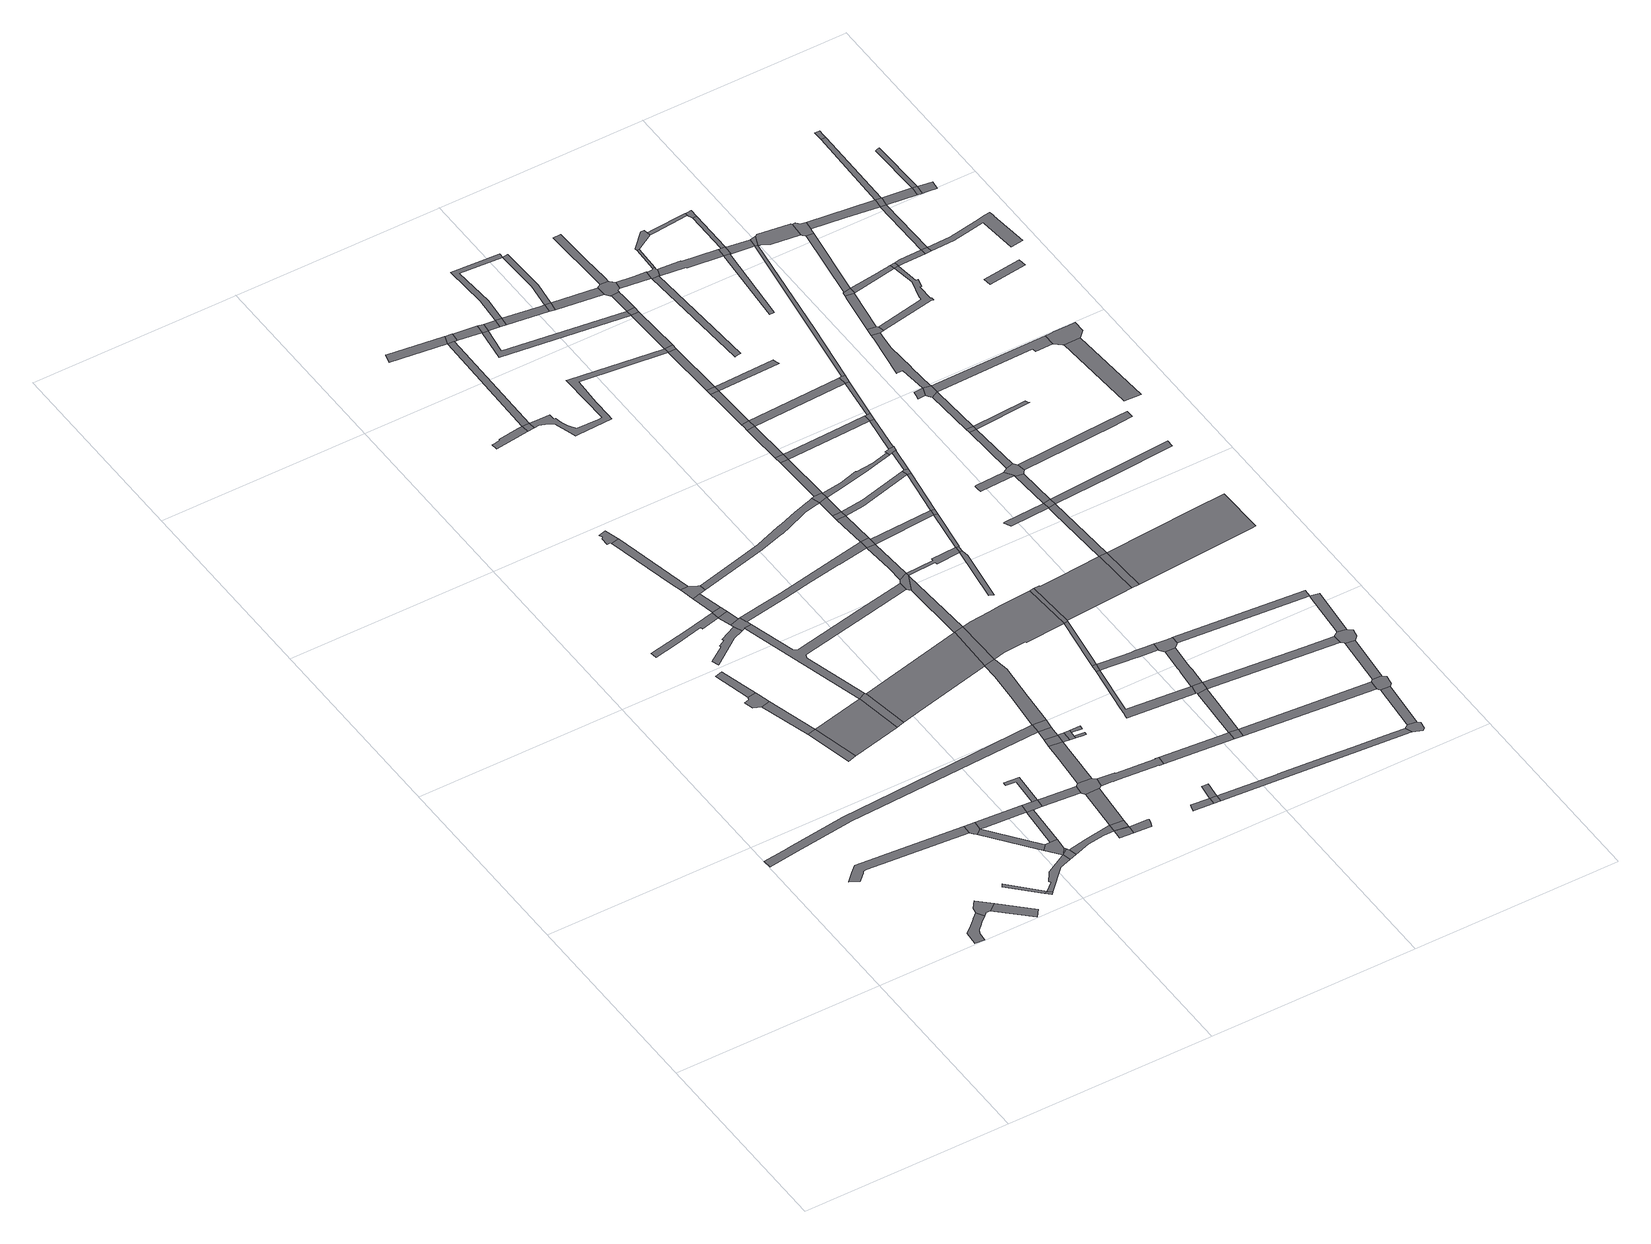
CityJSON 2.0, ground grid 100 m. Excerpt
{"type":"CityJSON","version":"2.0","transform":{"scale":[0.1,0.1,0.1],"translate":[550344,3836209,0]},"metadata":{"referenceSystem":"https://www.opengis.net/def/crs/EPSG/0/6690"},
"CityObjects":{
"road1":{"type":"Road","attributes":{"RoadStructureAttribute.sectionType":"1"},"geometry":[{"type":"MultiSurface","lod":"1","boundaries":[[[0,1,2,3,4,5,6,7,8,9,10,11,12]]]}]},
"road2":{"type":"Road","geometry":[{"type":"MultiSurface","lod":"1","boundaries":[[[13,14,15,0,12,16,17,18,19,20]]]}]},
"road3":{"type":"Road","attributes":{"RoadStructureAttribute.sectionType":"1"},"geometry":[{"type":"MultiSurface","lod":"1","boundaries":[[[21,22,23,24,25,26,27,28,29]]]}]},
"road4":{"type":"Road","attributes":{"RoadStructureAttribute.sectionType":"1"},"geometry":[{"type":"MultiSurface","lod":"1","boundaries":[[[20,19,30,31]]]}]},
"road5":{"type":"Road","geometry":[{"type":"MultiSurface","lod":"1","boundaries":[[[32,33,34,35]]]}]},
"road6":{"type":"Road","geometry":[{"type":"MultiSurface","lod":"1","boundaries":[[[35,34,36,37]]]}]},
"road7":{"type":"Road","attributes":{"RoadStructureAttribute.sectionType":"1"},"geometry":[{"type":"MultiSurface","lod":"1","boundaries":[[[38,39,40,41,42,43,44,45,46,47,48]]]}]},
"road8":{"type":"Road","geometry":[{"type":"MultiSurface","lod":"1","boundaries":[[[29,28,49,50,51,52]]]}]},
"road9":{"type":"Road","geometry":[{"type":"MultiSurface","lod":"1","boundaries":[[[53,54,55,56,57,58,59,60,61]]]}]},
"road10":{"type":"Road","geometry":[{"type":"MultiSurface","lod":"1","boundaries":[[[62,63,64,65]]]}]},
"road11":{"type":"Road","attributes":{"RoadStructureAttribute.sectionType":"1"},"geometry":[{"type":"MultiSurface","lod":"1","boundaries":[[[61,60,63,62]]]}]},
"road12":{"type":"Road","attributes":{"RoadStructureAttribute.sectionType":"1"},"geometry":[{"type":"MultiSurface","lod":"1","boundaries":[[[66,67,55,54]]]}]},
"road13":{"type":"Road","attributes":{"RoadStructureAttribute.sectionType":"1"},"geometry":[{"type":"MultiSurface","lod":"1","boundaries":[[[68,69,70,71,72,73,74,35,37,75,76]]]}]},
"road14":{"type":"Road","attributes":{"RoadStructureAttribute.sectionType":"1"},"geometry":[{"type":"MultiSurface","lod":"1","boundaries":[[[77,51,50,78,79,80]]]}]},
"road15":{"type":"Road","attributes":{"RoadStructureAttribute.sectionType":"1"},"geometry":[{"type":"MultiSurface","lod":"1","boundaries":[[[81,82,83,84,85,86,87,88]]]}]},
"road16":{"type":"Road","attributes":{"RoadStructureAttribute.sectionType":"1"},"geometry":[{"type":"MultiSurface","lod":"1","boundaries":[[[89,80,79,68,90,91]]]}]},
"road17":{"type":"Road","attributes":{"RoadStructureAttribute.sectionType":"1"},"geometry":[{"type":"MultiSurface","lod":"1","boundaries":[[[52,51,92,93,94,95,96]]]}]},
"road18":{"type":"Road","geometry":[{"type":"MultiSurface","lod":"1","boundaries":[[[97,68,76,98,99]]]}]},
"road19":{"type":"Road","geometry":[{"type":"MultiSurface","lod":"1","boundaries":[[[90,68,97]]]}]},
"road20":{"type":"Road","attributes":{"function":"2","RoadStructureAttribute.sectionType":"1"},"geometry":[{"type":"MultiSurface","lod":"1","boundaries":[[[100,101,62,65,102]]]}]},
"road21":{"type":"Road","attributes":{"RoadStructureAttribute.sectionType":"1"},"geometry":[{"type":"MultiSurface","lod":"1","boundaries":[[[103,104,105,106,107,108,109,110,111,112]]]}]},
"road22":{"type":"Road","attributes":{"RoadStructureAttribute.sectionType":"1"},"geometry":[{"type":"MultiSurface","lod":"1","boundaries":[[[95,113,89,91,114]]]}]},
"road23":{"type":"Road","geometry":[{"type":"MultiSurface","lod":"1","boundaries":[[[115,96,95,114,116,117,118]]]}]},
"road24":{"type":"Road","attributes":{"RoadStructureAttribute.sectionType":"1"},"geometry":[{"type":"MultiSurface","lod":"1","boundaries":[[[119,120,99,98,121,122,123]]]}]},
"road25":{"type":"Road","geometry":[{"type":"MultiSurface","lod":"1","boundaries":[[[124,100,102,125,126]]]}]},
"road26":{"type":"Road","attributes":{"RoadStructureAttribute.sectionType":"1"},"geometry":[{"type":"MultiSurface","lod":"1","boundaries":[[[127,88,128,129]]]}]},
"road27":{"type":"Road","geometry":[{"type":"MultiSurface","lod":"1","boundaries":[[[130,131,132,133,134,118,117]]]}]},
"road28":{"type":"Road","geometry":[{"type":"MultiSurface","lod":"1","boundaries":[[[135,136,81,88,127]]]}]},
"road29":{"type":"Road","geometry":[{"type":"MultiSurface","lod":"1","boundaries":[[[137,129,128,103,112,138,139,140,141,142,143,144]]]}]},
"road30":{"type":"Road","attributes":{"RoadStructureAttribute.sectionType":"1"},"geometry":[{"type":"MultiSurface","lod":"1","boundaries":[[[145,146,136,135]]]}]},
"road31":{"type":"Road","geometry":[{"type":"MultiSurface","lod":"1","boundaries":[[[147,148,149,146,145,150,151,152]]]}]},
"road32":{"type":"Road","attributes":{"RoadStructureAttribute.sectionType":"1"},"geometry":[{"type":"MultiSurface","lod":"1","boundaries":[[[153,154,155,156,157,149,148]]]}]},
"road33":{"type":"Road","geometry":[{"type":"MultiSurface","lod":"1","boundaries":[[[158,159,160,161,162,163,164,165,156,155]]]}]},
"road34":{"type":"Road","attributes":{"RoadStructureAttribute.sectionType":"1"},"geometry":[{"type":"MultiSurface","lod":"1","boundaries":[[[166,117,116,167,168]]]}]},
"road35":{"type":"Road","geometry":[{"type":"MultiSurface","lod":"1","boundaries":[[[123,169,170,171]]]}]},
"road36":{"type":"Road","attributes":{"RoadStructureAttribute.sectionType":"1"},"geometry":[{"type":"MultiSurface","lod":"1","boundaries":[[[123,171,172]]]}]},
"road37":{"type":"Road","geometry":[{"type":"MultiSurface","lod":"1","boundaries":[[[173,119,123,172,174]]]}]},
"road38":{"type":"Road","attributes":{"RoadStructureAttribute.sectionType":"1"},"geometry":[{"type":"MultiSurface","lod":"1","boundaries":[[[175,176,173,174,177]]]}]},
"road39":{"type":"Road","attributes":{"RoadStructureAttribute.sectionType":"1"},"geometry":[{"type":"MultiSurface","lod":"1","boundaries":[[[178,179,180,181,182,171,170]]]}]},
"road40":{"type":"Road","geometry":[{"type":"MultiSurface","lod":"1","boundaries":[[[183,168,167,175,177,184,185,186]]]}]},
"road41":{"type":"Road","attributes":{"RoadStructureAttribute.sectionType":"1"},"geometry":[{"type":"MultiSurface","lod":"1","boundaries":[[[187,188,189,190,191,192,193,194,195,196]]]}]},
"road42":{"type":"Road","attributes":{"RoadStructureAttribute.sectionType":"1"},"geometry":[{"type":"MultiSurface","lod":"1","boundaries":[[[197,198,199,200,142,141,201,100,124,202,203,204,205,206]]]}]},
"road43":{"type":"Road","attributes":{"function":"2","RoadStructureAttribute.sectionType":"1"},"geometry":[{"type":"MultiSurface","lod":"1","boundaries":[[[207,126,125,208,209,210,211]]]}]},
"road44":{"type":"Road","attributes":{"RoadStructureAttribute.sectionType":"1"},"geometry":[{"type":"MultiSurface","lod":"1","boundaries":[[[212,213,183,186,214,215]]]}]},
"road45":{"type":"Road","geometry":[{"type":"MultiSurface","lod":"1","boundaries":[[[216,212,215,217]]]}]},
"road46":{"type":"Road","geometry":[{"type":"MultiSurface","lod":"1","boundaries":[[[218,187,196,219]]]}]},
"road47":{"type":"Road","attributes":{"RoadStructureAttribute.sectionType":"1"},"geometry":[{"type":"MultiSurface","lod":"1","boundaries":[[[48,216,217,220]]]}]},
"road48":{"type":"Road","geometry":[{"type":"MultiSurface","lod":"1","boundaries":[[[38,48,220,221]]]}]},
"road49":{"type":"Road","attributes":{"RoadStructureAttribute.sectionType":"1"},"geometry":[{"type":"MultiSurface","lod":"1","boundaries":[[[222,217,215,223,224,225]]]}]},
"road50":{"type":"Road","attributes":{"RoadStructureAttribute.sectionType":"1"},"geometry":[{"type":"MultiSurface","lod":"1","boundaries":[[[226,227,228,229,137,144,230,231,232,233,234,235]]]}]},
"road51":{"type":"Road","geometry":[{"type":"MultiSurface","lod":"1","boundaries":[[[236,237,238,239,185,184,240,241,242,243,244,245,246]]]}]},
"road52":{"type":"Road","attributes":{"RoadStructureAttribute.sectionType":"1"},"geometry":[{"type":"MultiSurface","lod":"1","boundaries":[[[225,224,247,248,249,250,251]]]}]},
"road53":{"type":"Road","attributes":{"RoadStructureAttribute.sectionType":"1"},"geometry":[{"type":"MultiSurface","lod":"1","boundaries":[[[252,253,254,255,256]]]}]},
"road54":{"type":"Road","geometry":[{"type":"MultiSurface","lod":"1","boundaries":[[[257,258,259,260,261,248,247]]]}]},
"road55":{"type":"Road","attributes":{"RoadStructureAttribute.sectionType":"1"},"geometry":[{"type":"MultiSurface","lod":"1","boundaries":[[[262,187,218,263]]]}]},
"road56":{"type":"Road","attributes":{"RoadStructureAttribute.sectionType":"1"},"geometry":[{"type":"MultiSurface","lod":"1","boundaries":[[[264,265,266,267,268,269,270]]]}]},
"road57":{"type":"Road","attributes":{"RoadStructureAttribute.sectionType":"1"},"geometry":[{"type":"MultiSurface","lod":"1","boundaries":[[[271,272,273,274,275,276,277,278,152,151,279,280,281,282,283,284,285,286,287]]]}]},
"road58":{"type":"Road","geometry":[{"type":"MultiSurface","lod":"1","boundaries":[[[288,289,290,251,250]]]}]},
"road59":{"type":"Road","attributes":{"RoadStructureAttribute.sectionType":"1"},"geometry":[{"type":"MultiSurface","lod":"1","boundaries":[[[291,292,293,294,211,295,296,38,221]]]}]},
"road60":{"type":"Road","geometry":[{"type":"MultiSurface","lod":"1","boundaries":[[[270,269,297,298]]]}]},
"road61":{"type":"Road","geometry":[{"type":"MultiSurface","lod":"1","boundaries":[[[299,300,301,302,270,298]]]}]},
"road62":{"type":"Road","geometry":[{"type":"MultiSurface","lod":"1","boundaries":[[[256,255,262,263,303,304,305,306]]]}]},
"road63":{"type":"Road","geometry":[{"type":"MultiSurface","lod":"1","boundaries":[[[307,207,211,294]]]}]},
"road64":{"type":"Road","attributes":{"RoadStructureAttribute.sectionType":"1"},"geometry":[{"type":"MultiSurface","lod":"1","boundaries":[[[308,305,304,309,310,311,312]]]}]},
"road65":{"type":"Road","attributes":{"RoadStructureAttribute.sectionType":"1"},"geometry":[{"type":"MultiSurface","lod":"1","boundaries":[[[313,314,315,316,207,307]]]}]},
"road66":{"type":"Road","geometry":[{"type":"MultiSurface","lod":"1","boundaries":[[[317,318,206,205,315,314]]]}]},
"road67":{"type":"Road","geometry":[{"type":"MultiSurface","lod":"1","boundaries":[[[312,311,319,320]]]}]},
"road68":{"type":"Road","attributes":{"RoadStructureAttribute.sectionType":"1"},"geometry":[{"type":"MultiSurface","lod":"1","boundaries":[[[321,246,245,322,323]]]}]},
"road69":{"type":"Road","attributes":{"RoadStructureAttribute.sectionType":"1"},"geometry":[{"type":"MultiSurface","lod":"1","boundaries":[[[235,324,325,318,317,326,327,328]]]}]},
"road70":{"type":"Road","attributes":{"RoadStructureAttribute.sectionType":"1"},"geometry":[{"type":"MultiSurface","lod":"1","boundaries":[[[329,330,331,332,333,334,335,336,337,338,339,340,341,218,219,342,343,344,345,346,347,348,349,350,351,352,353,354,355]]]}]},
"road71":{"type":"Road","attributes":{"RoadStructureAttribute.sectionType":"1"},"geometry":[{"type":"MultiSurface","lod":"1","boundaries":[[[356,320,319,357,358,359]]]}]},
"road72":{"type":"Road","geometry":[{"type":"MultiSurface","lod":"1","boundaries":[[[360,226,235,328,361]]]}]},
"road73":{"type":"Road","geometry":[{"type":"MultiSurface","lod":"1","boundaries":[[[359,358,362,363]]]}]},
"road74":{"type":"Road","attributes":{"function":"2"},"geometry":[{"type":"MultiSurface","lod":"1","boundaries":[[[364,365,366,367,368,307,294,369,370,371,372,373]]]}]},
"road75":{"type":"Road","attributes":{"RoadStructureAttribute.sectionType":"1"},"geometry":[{"type":"MultiSurface","lod":"1","boundaries":[[[374,375,376,226,360]]]}]},
"road76":{"type":"Road","geometry":[{"type":"MultiSurface","lod":"1","boundaries":[[[377,378,379,380]]]}]},
"road77":{"type":"Road","geometry":[{"type":"MultiSurface","lod":"1","boundaries":[[[381,382,375,374]]]}]},
"road78":{"type":"Road","attributes":{"RoadStructureAttribute.sectionType":"1"},"geometry":[{"type":"MultiSurface","lod":"1","boundaries":[[[383,384,385,287,382,381]]]}]},
"road79":{"type":"Road","geometry":[{"type":"MultiSurface","lod":"1","boundaries":[[[386,387,271,287,385,388,389]]]}]},
"road80":{"type":"Road","attributes":{"RoadStructureAttribute.sectionType":"1"},"geometry":[{"type":"MultiSurface","lod":"1","boundaries":[[[390,391,392,317,314,393,394,395]]]}]},
"road81":{"type":"Road","attributes":{"RoadStructureAttribute.sectionType":"1"},"geometry":[{"type":"MultiSurface","lod":"1","boundaries":[[[378,396,397,398,399,400,401,402,403,404,405,406,407,408,409,410,379]]]}]},
"road82":{"type":"Road","attributes":{"RoadStructureAttribute.sectionType":"1"},"geometry":[{"type":"MultiSurface","lod":"1","boundaries":[[[411,412,373,413,377,380]]]}]},
"road83":{"type":"Road","attributes":{"RoadStructureAttribute.sectionType":"1"},"geometry":[{"type":"MultiSurface","lod":"1","boundaries":[[[414,415,416,387,386]]]}]},
"road84":{"type":"Road","geometry":[{"type":"MultiSurface","lod":"1","boundaries":[[[323,322,417,418]]]}]},
"road85":{"type":"Road","attributes":{"RoadStructureAttribute.sectionType":"1"},"geometry":[{"type":"MultiSurface","lod":"1","boundaries":[[[419,420,363,362,421,422]]]}]},
"road86":{"type":"Road","attributes":{"RoadStructureAttribute.sectionType":"1"},"geometry":[{"type":"MultiSurface","lod":"1","boundaries":[[[311,423,424,425,426,319]]]}]},
"road87":{"type":"Road","attributes":{"RoadStructureAttribute.sectionType":"1"},"geometry":[{"type":"MultiSurface","lod":"1","boundaries":[[[427,428,429,430,431,432,395]]]}]},
"road88":{"type":"Road","geometry":[{"type":"MultiSurface","lod":"1","boundaries":[[[433,434,416,415]]]}]},
"road89":{"type":"Road","attributes":{"RoadStructureAttribute.sectionType":"1"},"geometry":[{"type":"MultiSurface","lod":"1","boundaries":[[[435,361,328,436]]]}]},
"road90":{"type":"Road","attributes":{"RoadStructureAttribute.sectionType":"1"},"geometry":[{"type":"MultiSurface","lod":"1","boundaries":[[[437,438,439,359,363,440,441,442,443,444]]]}]},
"road91":{"type":"Road","attributes":{"RoadStructureAttribute.sectionType":"1"},"geometry":[{"type":"MultiSurface","lod":"1","boundaries":[[[445,446,447,448,449,380,379,450,451,452,453,454,455,456]]]}]},
"road92":{"type":"Road","attributes":{"RoadStructureAttribute.sectionType":"1"},"geometry":[{"type":"MultiSurface","lod":"1","boundaries":[[[457,458,459,323,418]]]}]},
"road93":{"type":"Road","attributes":{"RoadStructureAttribute.sectionType":"1"},"geometry":[{"type":"MultiSurface","lod":"1","boundaries":[[[460,461,462,434,433]]]}]},
"road94":{"type":"Road","attributes":{"RoadStructureAttribute.sectionType":"1"},"geometry":[{"type":"MultiSurface","lod":"1","boundaries":[[[463,464,465,466,467,298,297,468,469,470]]]}]},
"road95":{"type":"Road","geometry":[{"type":"MultiSurface","lod":"1","boundaries":[[[471,364,373,412,472]]]}]},
"road96":{"type":"Road","geometry":[{"type":"MultiSurface","lod":"1","boundaries":[[[473,474,475,476,461,460]]]}]},
"road97":{"type":"Road","geometry":[{"type":"MultiSurface","lod":"1","boundaries":[[[390,395,432,477,478,479]]]}]},
"road98":{"type":"Road","geometry":[{"type":"MultiSurface","lod":"1","boundaries":[[[422,421,480,481]]]}]},
"road99":{"type":"Road","geometry":[{"type":"MultiSurface","lod":"1","boundaries":[[[482,404,403,483,459,458,484,485]]]}]},
"road100":{"type":"Road","attributes":{"RoadStructureAttribute.sectionType":"1"},"geometry":[{"type":"MultiSurface","lod":"1","boundaries":[[[486,487,381,374,488,489]]]}]},
"road101":{"type":"Road","attributes":{"RoadStructureAttribute.sectionType":"1"},"geometry":[{"type":"MultiSurface","lod":"1","boundaries":[[[490,491,492,493,474,473]]]}]},
"road102":{"type":"Road","attributes":{"RoadStructureAttribute.sectionType":"1"},"geometry":[{"type":"MultiSurface","lod":"1","boundaries":[[[436,390,479,494]]]}]},
"road103":{"type":"Road","geometry":[{"type":"MultiSurface","lod":"1","boundaries":[[[495,496,491,490]]]}]},
"road104":{"type":"Road","attributes":{"RoadStructureAttribute.sectionType":"1"},"geometry":[{"type":"MultiSurface","lod":"1","boundaries":[[[497,498,499,500,501,389,388,502,503,504,505,506]]]}]},
"road105":{"type":"Road","attributes":{"RoadStructureAttribute.sectionType":"1"},"geometry":[{"type":"MultiSurface","lod":"1","boundaries":[[[507,508,509,510,482,485,511,512,513,514]]]}]},
"road106":{"type":"Road","attributes":{"RoadStructureAttribute.sectionType":"1"},"geometry":[{"type":"MultiSurface","lod":"1","boundaries":[[[515,516,443,517,422,481]]]}]},
"road107":{"type":"Road","attributes":{"RoadStructureAttribute.sectionType":"1"},"geometry":[{"type":"MultiSurface","lod":"1","boundaries":[[[518,354,496,495]]]}]},
"road108":{"type":"Road","geometry":[{"type":"MultiSurface","lod":"1","boundaries":[[[435,436,494,519]]]}]},
"road109":{"type":"Road","attributes":{"RoadStructureAttribute.sectionType":"1"},"geometry":[{"type":"MultiSurface","lod":"1","boundaries":[[[520,481,480,521,522]]]}]},
"road110":{"type":"Road","geometry":[{"type":"MultiSurface","lod":"1","boundaries":[[[523,524,456,455,525,507,514,526,527,528]]]}]},
"road111":{"type":"Road","geometry":[{"type":"MultiSurface","lod":"1","boundaries":[[[529,355,354,518]]]}]},
"road112":{"type":"Road","attributes":{"RoadStructureAttribute.sectionType":"1"},"geometry":[{"type":"MultiSurface","lod":"1","boundaries":[[[530,531,433,415,532,533]]]}]},
"road113":{"type":"Road","attributes":{"function":"2","RoadStructureAttribute.sectionType":"1"},"geometry":[{"type":"MultiSurface","lod":"1","boundaries":[[[534,535,536,537,471,472,538,539]]]}]},
"road114":{"type":"Road","attributes":{"RoadStructureAttribute.sectionType":"1"},"geometry":[{"type":"MultiSurface","lod":"1","boundaries":[[[489,435,519,540]]]}]},
"road115":{"type":"Road","attributes":{"RoadStructureAttribute.sectionType":"1"},"geometry":[{"type":"MultiSurface","lod":"1","boundaries":[[[541,424,355,529]]]}]},
"road116":{"type":"Road","geometry":[{"type":"MultiSurface","lod":"1","boundaries":[[[542,425,424,541]]]}]},
"road117":{"type":"Road","attributes":{"RoadStructureAttribute.sectionType":"1"},"geometry":[{"type":"MultiSurface","lod":"1","boundaries":[[[418,417,543,544]]]}]},
"road118":{"type":"Road","geometry":[{"type":"MultiSurface","lod":"1","boundaries":[[[545,486,489,540,546]]]}]},
"road119":{"type":"Road","attributes":{"RoadStructureAttribute.sectionType":"1"},"geometry":[{"type":"MultiSurface","lod":"1","boundaries":[[[547,548,549,550,495,490]]]}]},
"road120":{"type":"Road","attributes":{"RoadStructureAttribute.sectionType":"1"},"geometry":[{"type":"MultiSurface","lod":"1","boundaries":[[[551,552,553,554,555,556,425,542]]]}]},
"road121":{"type":"Road","attributes":{"RoadStructureAttribute.sectionType":"1"},"geometry":[{"type":"MultiSurface","lod":"1","boundaries":[[[557,558,473,460,559,560]]]}]},
"road122":{"type":"Road","attributes":{"RoadStructureAttribute.sectionType":"1"},"geometry":[{"type":"MultiSurface","lod":"1","boundaries":[[[561,562,545,546]]]}]},
"road123":{"type":"Road","geometry":[{"type":"MultiSurface","lod":"1","boundaries":[[[563,522,521,564,554,553,565,566,567,568,569]]]}]},
"road124":{"type":"Road","geometry":[{"type":"MultiSurface","lod":"1","boundaries":[[[570,571,572,573,574,575,576,497,506,562,561]]]}]},
"road125":{"type":"Road","attributes":{"RoadStructureAttribute.sectionType":"1"},"geometry":[{"type":"MultiSurface","lod":"1","boundaries":[[[577,578,579,580,581,563,569]]]}]},
"road126":{"type":"Road","attributes":{"RoadStructureAttribute.sectionType":"1"},"geometry":[{"type":"MultiSurface","lod":"1","boundaries":[[[533,574,573,582]]]}]},
"road127":{"type":"Road","attributes":{"RoadStructureAttribute.sectionType":"1"},"geometry":[{"type":"MultiSurface","lod":"1","boundaries":[[[583,485,484,584,585,586]]]}]},
"road128":{"type":"Road","geometry":[{"type":"MultiSurface","lod":"1","boundaries":[[[534,539,587,588]]]}]},
"road129":{"type":"Road","attributes":{"RoadStructureAttribute.sectionType":"1"},"geometry":[{"type":"MultiSurface","lod":"1","boundaries":[[[589,590,591,592,593,594,595]]]}]},
"road130":{"type":"Road","attributes":{"RoadStructureAttribute.sectionType":"1"},"geometry":[{"type":"MultiSurface","lod":"1","boundaries":[[[596,567,566,597,598]]]}]},
"road131":{"type":"Road","attributes":{"RoadStructureAttribute.sectionType":"1"},"geometry":[{"type":"MultiSurface","lod":"1","boundaries":[[[599,600,601,602,603,604]]]}]},
"road132":{"type":"Road","geometry":[{"type":"MultiSurface","lod":"1","boundaries":[[[605,530,533,582,606]]]}]},
"road133":{"type":"Road","attributes":{"RoadStructureAttribute.sectionType":"1"},"geometry":[{"type":"MultiSurface","lod":"1","boundaries":[[[607,595,608,534,588]]]}]},
"road134":{"type":"Road","geometry":[{"type":"MultiSurface","lod":"1","boundaries":[[[609,610,611,612,613,614,615]]]}]},
"road135":{"type":"Road","geometry":[{"type":"MultiSurface","lod":"1","boundaries":[[[616,617,470,469,618,619,620,621,622]]]}]},
"road136":{"type":"Road","attributes":{"RoadStructureAttribute.sectionType":"1"},"geometry":[{"type":"MultiSurface","lod":"1","boundaries":[[[560,605,606,623]]]}]},
"road137":{"type":"Road","geometry":[{"type":"MultiSurface","lod":"1","boundaries":[[[624,625,626,627,628,629,598,597,630,599,604,631,632]]]}]},
"road138":{"type":"Road","attributes":{"RoadStructureAttribute.sectionType":"1"},"geometry":[{"type":"MultiSurface","lod":"1","boundaries":[[[528,527,633,634]]]}]},
"road139":{"type":"Road","geometry":[{"type":"MultiSurface","lod":"1","boundaries":[[[635,589,595,607]]]}]},
"road140":{"type":"Road","geometry":[{"type":"MultiSurface","lod":"1","boundaries":[[[636,557,560,623,637]]]}]},
"road141":{"type":"Road","attributes":{"RoadStructureAttribute.sectionType":"1"},"geometry":[{"type":"MultiSurface","lod":"1","boundaries":[[[638,639,616,622,640]]]}]},
"road142":{"type":"Road","attributes":{"RoadStructureAttribute.sectionType":"1"},"geometry":[{"type":"MultiSurface","lod":"1","boundaries":[[[641,589,635,642,643]]]}]},
"road143":{"type":"Road","attributes":{"RoadStructureAttribute.sectionType":"1"},"geometry":[{"type":"MultiSurface","lod":"1","boundaries":[[[644,626,625,645]]]}]},
"road144":{"type":"Road","geometry":[{"type":"MultiSurface","lod":"1","boundaries":[[[646,647,648,649,650,609,615,651,641,643,652,653,654]]]}]},
"road145":{"type":"Road","geometry":[{"type":"MultiSurface","lod":"1","boundaries":[[[655,544,543,638,640,656,657,658]]]}]},
"road146":{"type":"Road","attributes":{"RoadStructureAttribute.sectionType":"1"},"geometry":[{"type":"MultiSurface","lod":"1","boundaries":[[[659,660,648,647]]]}]},
"road147":{"type":"Road","geometry":[{"type":"MultiSurface","lod":"1","boundaries":[[[661,662,663,644,645,664,665,666]]]}]},
"road148":{"type":"Road","geometry":[{"type":"MultiSurface","lod":"1","boundaries":[[[667,668,660,659]]]}]},
"road149":{"type":"Road","attributes":{"RoadStructureAttribute.sectionType":"1"},"geometry":[{"type":"MultiSurface","lod":"1","boundaries":[[[669,670,632,631,671,672,673,674]]]}]},
"road150":{"type":"Road","attributes":{"RoadStructureAttribute.sectionType":"1"},"geometry":[{"type":"MultiSurface","lod":"1","boundaries":[[[675,655,658,676]]]}]},
"road151":{"type":"Road","attributes":{"RoadStructureAttribute.sectionType":"1"},"geometry":[{"type":"MultiSurface","lod":"1","boundaries":[[[677,678,679,680,681,682,683]]]}]},
"road152":{"type":"Road","attributes":{"RoadStructureAttribute.sectionType":"1"},"geometry":[{"type":"MultiSurface","lod":"1","boundaries":[[[684,685,686,668,667]]]}]},
"road153":{"type":"Road","geometry":[{"type":"MultiSurface","lod":"1","boundaries":[[[677,683,687,686,685,688]]]}]},
"road154":{"type":"Road","attributes":{"function":"2","RoadStructureAttribute.sectionType":"1"},"geometry":[{"type":"MultiSurface","lod":"1","boundaries":[[[689,690,691,588,587,692,693,694,695]]]}]},
"road155":{"type":"Road","geometry":[{"type":"MultiSurface","lod":"1","boundaries":[[[696,586,585,697,675,676,698,699,700,701]]]}]},
"road156":{"type":"Road","attributes":{"RoadStructureAttribute.sectionType":"1"},"geometry":[{"type":"MultiSurface","lod":"1","boundaries":[[[673,702,703,704,705]]]}]},
"road157":{"type":"Road","attributes":{"RoadStructureAttribute.sectionType":"1"},"geometry":[{"type":"MultiSurface","lod":"1","boundaries":[[[706,636,637,707,708]]]}]},
"road158":{"type":"Road","attributes":{"RoadStructureAttribute.sectionType":"1"},"geometry":[{"type":"MultiSurface","lod":"1","boundaries":[[[709,710,711,712,713,714,715,677,688,716,717,718,719,720,721,722]]]}]},
"road159":{"type":"Road","attributes":{"RoadStructureAttribute.sectionType":"1"},"geometry":[{"type":"MultiSurface","lod":"1","boundaries":[[[723,724,666,665,725,726]]]}]},
"road160":{"type":"Road","attributes":{"RoadStructureAttribute.sectionType":"1"},"geometry":[{"type":"MultiSurface","lod":"1","boundaries":[[[633,727,696,701,728,729]]]}]},
"road161":{"type":"Road","geometry":[{"type":"MultiSurface","lod":"1","boundaries":[[[730,674,673,705,731,732,733,734]]]}]},
"road162":{"type":"Road","attributes":{"RoadStructureAttribute.sectionType":"1"},"geometry":[{"type":"MultiSurface","lod":"1","boundaries":[[[735,736,737,738,667,659]]]}]},
"road163":{"type":"Road","attributes":{"RoadStructureAttribute.sectionType":"1"},"geometry":[{"type":"MultiSurface","lod":"1","boundaries":[[[739,635,607,740,741]]]}]},
"road164":{"type":"Road","attributes":{"RoadStructureAttribute.sectionType":"1"},"geometry":[{"type":"MultiSurface","lod":"1","boundaries":[[[742,743,734,733,744,745]]]}]},
"road165":{"type":"Road","geometry":[{"type":"MultiSurface","lod":"1","boundaries":[[[746,709,722,747,748,749]]]}]},
"road166":{"type":"Road","attributes":{"RoadStructureAttribute.sectionType":"1"},"geometry":[{"type":"MultiSurface","lod":"1","boundaries":[[[732,731,750,706,751]]]}]},
"road167":{"type":"Road","geometry":[{"type":"MultiSurface","lod":"1","boundaries":[[[752,723,726,742,745,753]]]}]},
"road168":{"type":"Road","attributes":{"RoadStructureAttribute.sectionType":"1"},"geometry":[{"type":"MultiSurface","lod":"1","boundaries":[[[754,755,654,653,756,757]]]}]},
"road169":{"type":"Road","attributes":{"RoadStructureAttribute.sectionType":"1"},"geometry":[{"type":"MultiSurface","lod":"1","boundaries":[[[758,759,746,749,760]]]}]},
"road170":{"type":"Road","geometry":[{"type":"MultiSurface","lod":"1","boundaries":[[[761,751,706,708]]]}]},
"road171":{"type":"Road","geometry":[{"type":"MultiSurface","lod":"1","boundaries":[[[762,763,764,758,760,765]]]}]},
"road172":{"type":"Road","attributes":{"RoadStructureAttribute.sectionType":"1"},"geometry":[{"type":"MultiSurface","lod":"1","boundaries":[[[766,688,685,767,768,769]]]}]},
"road173":{"type":"Road","attributes":{"RoadStructureAttribute.sectionType":"7"},"geometry":[{"type":"MultiSurface","lod":"1","boundaries":[[[770,771,772,761,708,773,774,775,776,777,778,779]]]}]},
"road174":{"type":"Road","attributes":{"RoadStructureAttribute.sectionType":"1"},"geometry":[{"type":"MultiSurface","lod":"1","boundaries":[[[780,763,762,781]]]}]},
"road175":{"type":"Road","attributes":{"RoadStructureAttribute.sectionType":"1"},"geometry":[{"type":"MultiSurface","lod":"1","boundaries":[[[782,783,784,785,786,787,788,789,790,791,792,793,794,795,796,797,798,799,748,747]]]}]},
"road176":{"type":"Road","attributes":{"RoadStructureAttribute.sectionType":"1"},"geometry":[{"type":"MultiSurface","lod":"1","boundaries":[[[800,801,802,803,762,765,804]]]}]},
"road177":{"type":"Road","geometry":[{"type":"MultiSurface","lod":"1","boundaries":[[[805,806,779,778,807,808,809,780,781,810,811,812,813,814]]]}]},
"road178":{"type":"Road","geometry":[{"type":"MultiSurface","lod":"1","boundaries":[[[815,800,804,795,794,816]]]}]},
"road179":{"type":"Road","attributes":{"RoadStructureAttribute.sectionType":"1"},"geometry":[{"type":"MultiSurface","lod":"1","boundaries":[[[817,818,815,816,819,820]]]}]},
"road180":{"type":"Road","attributes":{"RoadStructureAttribute.sectionType":"1"},"geometry":[{"type":"MultiSurface","lod":"1","boundaries":[[[821,822,823,824,825]]]}]},
"road181":{"type":"Road","attributes":{"RoadStructureAttribute.sectionType":"1"},"geometry":[{"type":"MultiSurface","lod":"1","boundaries":[[[826,814,813,827,828,829]]]}]},
"road182":{"type":"Road","geometry":[{"type":"MultiSurface","lod":"1","boundaries":[[[830,831,832,766,769,833,822,821,834,835]]]}]},
"road183":{"type":"Road","geometry":[{"type":"MultiSurface","lod":"1","boundaries":[[[836,817,820,837]]]}]},
"road184":{"type":"Road","attributes":{"RoadStructureAttribute.sectionType":"1"},"geometry":[{"type":"MultiSurface","lod":"1","boundaries":[[[828,838,817,836,839]]]}]},
"road185":{"type":"Road","geometry":[{"type":"MultiSurface","lod":"1","boundaries":[[[829,828,839,840]]]}]},
"road186":{"type":"Road","geometry":[{"type":"MultiSurface","lod":"1","boundaries":[[[841,842,843,844,845]]]}]},
"road187":{"type":"Road","attributes":{"RoadStructureAttribute.sectionType":"1"},"geometry":[{"type":"MultiSurface","lod":"1","boundaries":[[[846,847,848,849,850,851,852,853,854,836,837,855,856,857,858,859,860]]]}]},
"road188":{"type":"Road","attributes":{"RoadStructureAttribute.sectionType":"1"},"geometry":[{"type":"MultiSurface","lod":"1","boundaries":[[[861,829,840,862,863]]]}]},
"road189":{"type":"Road","attributes":{"RoadStructureAttribute.sectionType":"1"},"geometry":[{"type":"MultiSurface","lod":"1","boundaries":[[[864,840,839,865,866,867]]]}]},
"road190":{"type":"Road","geometry":[{"type":"MultiSurface","lod":"1","boundaries":[[[868,861,863,869,870]]]}]},
"road191":{"type":"Road","geometry":[{"type":"MultiSurface","lod":"1","boundaries":[[[867,866,871,872,873]]]}]},
"road192":{"type":"Road","attributes":{"RoadStructureAttribute.sectionType":"1"},"geometry":[{"type":"MultiSurface","lod":"1","boundaries":[[[874,872,871,875,876,877]]]}]},
"road193":{"type":"Road","attributes":{"RoadStructureAttribute.sectionType":"1"},"geometry":[{"type":"MultiSurface","lod":"1","boundaries":[[[878,879,880,881,867,873]]]}]}
},
"vertices":[
[577,163,0],[548,137,0],[539,129,0],[515,107,0],[479,76,0],[474,9,0],[473,8,0],[520,4,0],[524,49,0],[532,68,0],[551,86,0],[566,100,0],[597,128,0],
[610,230,0],[581,191,0],[577,165,0],[607,136,0],[611,140,0],[614,143,0],[633,141,0],[673,172,0],
[306,678,0],[272,646,0],[232,605,0],[273,583,0],[310,618,0],[317,626,0],[337,630,0],[815,592,0],[818,637,0],
[779,7,0],[807,43,0],
[764,254,0],[754,239,0],[883,110,0],[898,115,0],
[905,88,0],[915,99,0],
[1390,1009,0],[588,962,0],[425,952,0],[131,915,0],[128,914,0],[1,898,0],[6,858,0],[133,875,0],[443,915,0],[591,922,0],[1387,960,0],
[828,576,0],[837,565,0],[865,587,0],[868,633,0],
[527,1775,0],[523,1789,0],[484,1783,0],[482,1780,0],[476,1768,0],[453,1762,0],[464,1718,0],[499,1703,0],[544,1716,0],
[613,1469,0],[571,1458,0],[626,1229,0],[668,1240,0],
[472,1973,0],[436,1963,0],
[1074,269,0],[1066,265,0],[971,212,0],[969,211,0],[963,202,0],[935,163,0],[940,153,0],[1022,209,0],[1083,229,0],
[1034,372,0],[1008,351,0],[1020,336,0],[1043,362,0],
[633,2299,0],[486,2266,0],[287,2226,0],[291,2195,0],[404,2217,0],[544,2249,0],[546,2238,0],[639,2261,0],
[1068,362,0],[1098,305,0],[1102,361,0],
[867,587,0],[889,585,0],[1080,570,0],[1085,570,0],[1089,615,0],
[1104,292,0],[1120,242,0],[1111,280,0],
[869,1528,0],[613,1468,0],[908,1297,0],
[664,2180,0],[581,2141,0],[585,2130,0],[553,2113,0],[550,2111,0],[554,2104,0],[474,2048,0],[486,2017,0],[626,2119,0],[680,2140,0],
[1068,363,0],[1115,568,0],
[1129,612,0],[1158,565,0],[1162,610,0],[1137,612,0],
[1330,319,0],[1203,298,0],[1199,268,0],[1278,279,0],[1331,279,0],
[906,1545,0],[946,1307,0],[908,1538,0],
[689,2273,0],[659,2197,0],[704,2211,0],
[1172,766,0],[1100,772,0],[1099,764,0],[1098,755,0],[1148,751,0],
[680,2310,0],[636,2300,0],
[712,2212,0],[686,2143,0],[692,2145,0],[693,2146,0],[697,2151,0],[732,2155,0],[726,2176,0],[726,2177,0],
[652,2426,0],[612,2413,0],
[672,2469,0],[636,2491,0],[596,2488,0],[670,2430,0],[683,2434,0],[678,2466,0],
[634,2492,0],[633,2496,0],[547,2890,0],[508,2882,0],[586,2531,0],
[542,2908,0],[526,2962,0],[490,2951,0],[498,2936,0],[495,2933,0],[489,2928,0],[489,2888,0],[503,2888,0],
[1191,607,0],[1337,550,0],[1343,595,0],
[1327,232,0],[1392,225,0],[1396,267,0],
[1396,270,0],
[1333,319,0],[1399,312,0],
[1351,532,0],[1334,323,0],[1417,532,0],
[1463,220,0],[1478,219,0],[1485,240,0],[1492,261,0],[1487,262,0],
[1358,606,0],[1431,540,0],[1438,586,0],[1423,601,0],
[575,3685,0],[561,3684,0],[555,3683,0],[453,3669,0],[451,3664,0],[421,3658,0],[410,3657,0],[412,3626,0],[498,3637,0],[578,3647,0],
[1162,1989,0],[812,1918,0],[797,1928,0],[733,2153,0],[699,2143,0],[817,1857,0],[825,1875,0],[1170,1945,0],[1391,1989,0],[1389,2035,0],
[1419,1659,0],[1037,1329,0],[1376,1410,0],[1404,1416,0],[1415,1419,0],
[1378,862,0],[1371,770,0],[1435,770,0],[1441,853,0],
[1382,906,0],[1445,900,0],
[610,3686,0],[613,3651,0],
[1449,954,0],
[1454,1004,0],
[1453,900,0],[1449,852,0],[1472,849,0],[1474,899,0],
[1385,2336,0],[1233,2307,0],[934,2249,0],[826,2231,0],[833,2196,0],[940,2215,0],[1079,2241,0],[1237,2267,0],[1240,2268,0],[1387,2292,0],
[1712,562,0],[1712,558,0],[1522,575,0],[1523,578,0],[1487,537,0],[1492,537,0],[1514,535,0],[1706,520,0],[1705,517,0],[1723,516,0],[1727,561,0],
[1500,845,0],[1500,861,0],[1501,871,0],[1502,883,0],[1503,898,0],
[333,4357,0],[330,4358,0],[318,4313,0],[584,4280,0],[597,4323,0],
[1530,841,0],[1548,839,0],[1549,846,0],[1550,854,0],[1502,860,0],
[584,4278,0],[614,4276,0],
[1685,243,0],[1679,226,0],[1673,208,0],[1678,208,0],[1711,205,0],[1770,200,0],[1773,236,0],
[1357,2669,0],[1341,2664,0],[1333,2662,0],[1251,2635,0],[1167,2605,0],[1144,2597,0],[1019,2552,0],[883,2516,0],[890,2484,0],[1017,2515,0],[1114,2547,0],[1145,2555,0],[1159,2559,0],[1167,2562,0],[1291,2613,0],[1356,2626,0],[1371,2629,0],
[1552,879,0],[1554,888,0],[1554,897,0],
[1467,1167,0],[1483,1354,0],[1473,1428,0],[1472,1433,0],[1417,1344,0],[1406,1204,0],
[1802,198,0],[1805,232,0],
[1814,312,0],[1814,314,0],[1798,314,0],[1782,314,0],
[619,4276,0],[628,4274,0],[633,4319,0],[600,4323,0],
[1466,1670,0],
[636,4318,0],[716,4262,0],[734,4261,0],[741,4259,0],[747,4304,0],
[1444,2051,0],[1444,2056,0],[1406,1973,0],[1419,1664,0],
[1443,2073,0],[1402,2053,0],
[769,4255,0],[775,4300,0],
[2052,533,0],[2052,487,0],[2055,533,0],
[1387,2289,0],[1399,2135,0],[1443,2080,0],[1429,2289,0],[1429,2290,0],
[890,3825,0],[881,3827,0],[881,3811,0],[886,3554,0],[868,3553,0],[761,3556,0],[738,3591,0],[725,3619,0],[720,3654,0],[710,3654,0],[710,3676,0],[709,3684,0],[663,3685,0],[636,3654,0],[663,3644,0],[678,3639,0],[689,3631,0],[698,3625,0],[724,3544,0],[732,3518,0],[743,3519,0],[914,3525,0],[915,3554,0],[914,3644,0],[920,3791,0],[1331,3743,0],[1330,3771,0],
[823,4294,0],[775,4255,0],[822,4249,0],[828,4294,0],
[1426,2339,0],[1427,2328,0],
[852,4245,0],[858,4290,0],
[1819,1709,0],[1671,1697,0],[1609,1690,0],[1514,1681,0],[1482,1674,0],[1527,1446,0],[1638,1455,0],[1639,1448,0],[1823,1462,0],[1833,1463,0],
[1418,2505,0],[1375,2504,0],[1377,2458,0],
[1794,1181,0],[1789,1144,0],[1805,1141,0],[1812,1179,0],
[1416,2535,0],[1374,2533,0],
[1416,2538,0],[1416,2540,0],[1413,2642,0],
[1411,2675,0],[1372,2674,0],[1414,2642,0],[1411,2673,0],
[1703,2098,0],[1580,2091,0],[1580,2081,0],[1581,2064,0],[1583,2054,0],[1701,2063,0],
[1754,896,0],[1752,882,0],[1751,872,0],[1749,858,0],[1747,850,0],[1745,836,0],[1746,836,0],[2067,810,0],[2075,854,0],[2033,858,0],[1786,880,0],[1780,880,0],[1767,881,0],[1768,884,0],[1771,905,0],
[1816,1207,0],[1853,1465,0],[1801,1232,0],
[1402,2923,0],[1402,2924,0],[1363,2923,0],
[2095,484,0],[2098,530,0],
[1034,4266,0],[863,4289,0],[1047,4219,0],[1053,4264,0],
[721,4095,0],[1322,4018,0],[1320,4049,0],[750,4123,0],
[1661,1777,0],[1671,1771,0],[1681,1765,0],[1682,1770,0],[1718,2030,0],[1714,2064,0],
[1400,2962,0],[1361,2960,0],
[1735,2343,0],[1731,2313,0],
[830,4641,0],[840,4429,0],[829,4301,0],[859,4299,0],[870,4414,0],[855,4616,0],[1061,4603,0],[1062,4628,0],
[2043,1160,0],[1995,1164,0],[1975,1165,0],[1922,1170,0],[1832,1177,0],[1856,1137,0],[1925,1130,0],[1966,1127,0],[1981,1125,0],[2039,1120,0],[2077,1117,0],[2081,1157,0],
[2115,742,0],[2120,807,0],[2072,802,0],
[1393,3169,0],[1353,3166,0],[1355,3122,0],
[2595,172,0],[2440,183,0],[2333,192,0],[2090,210,0],[2089,210,0],[2699,129,0],[2701,129,0],[2688,163,0],
[1840,1711,0],[1854,1471,0],
[1390,3212,0],[1352,3207,0],[1353,3190,0],[1353,3168,0],
[1715,2089,0],[1715,2093,0],[1718,2095,0],
[1074,4216,0],[1080,4262,0],
[2075,856,0],[2073,809,0],[2123,807,0],[2125,850,0],
[1763,2608,0],[1531,2548,0],[1514,2516,0],[1770,2581,0],
[1382,3434,0],[1343,3432,0],[1345,3388,0],[1352,3211,0],
[1748,2310,0],
[1381,3464,0],[1342,3463,0],
[1769,2738,0],[1688,2718,0],[1601,2709,0],[1599,2712,0],[1509,2685,0],[1502,2658,0],[1578,2675,0],[1650,2692,0],[1702,2705,0],[1773,2723,0],
[2095,1092,0],[2086,982,0],[2085,967,0],[2083,955,0],[2132,941,0],[2133,957,0],[2134,977,0],[2143,1090,0],
[1095,4381,0],[1088,4606,0],[1068,4388,0],
[1371,3744,0],
[1753,2341,0],
[1087,4261,0],[1297,4187,0],[1295,4234,0],
[2164,1150,0],[2124,1153,0],[2080,1112,0],[2160,1104,0],[2167,1110,0],[2166,1150,0],
[1370,3773,0],
[1813,2978,0],[1697,2974,0],[1698,2936,0],[1814,2941,0],
[2176,1731,0],[1970,1715,0],[1872,1708,0],[1870,1713,0],[2138,1492,0],[2187,1496,0],
[1787,2578,0],
[1361,4020,0],
[1360,4050,0],
[2717,431,0],[2720,477,0],
[1775,2611,0],[1791,2608,0],
[1680,3440,0],[1684,3440,0],[1679,3456,0],[1674,3472,0],
[1357,4137,0],[1356,4164,0],[1356,4166,0],[1316,4162,0],[1317,4159,0],[1320,4050,0],
[1848,3233,0],[1843,3233,0],[1841,3191,0],[1852,3191,0],
[1809,2731,0],[1789,2727,0],
[1313,4246,0],[1313,4166,0],[1355,4176,0],[1370,4182,0],[1374,4222,0],[1353,4243,0],[1353,4245,0],
[1809,2732,0],[1810,2732,0],[1814,2757,0],[1812,2756,0],[1788,2755,0],[1788,2752,0],[1768,2748,0],
[1352,4269,0],[1347,4409,0],[1340,4594,0],[1301,4592,0],[1314,4268,0],
[1834,2941,0],
[2601,808,0],[2200,800,0],[2741,753,0],[2740,796,0],
[2225,1499,0],[2214,1733,0],
[2155,2130,0],[1958,2118,0],[1952,2118,0],[1959,2102,0],[1965,2085,0],[1969,2085,0],[2157,2095,0],
[1461,4213,0],[1512,4164,0],[1516,4208,0],
[1515,4160,0],[1551,3575,0],[1551,3573,0],[1567,3576,0],[1583,3579,0],[1547,4160,0],
[1824,2979,0],[1839,2979,0],
[2193,2100,0],[2159,2053,0],
[2115,2377,0],[1977,2371,0],[1970,2370,0],[1971,2350,0],[1973,2330,0],[1977,2331,0],[2144,2339,0],
[2706,176,0],[2695,168,0],[2744,111,0],[2756,122,0],[2757,123,0],[2762,159,0],[2750,171,0],
[1870,3189,0],
[1559,4200,0],[1561,4213,0],[1551,4213,0],[1548,4206,0],[1539,4206,0],[1529,4207,0],[1515,4163,0],[1551,4159,0],[1565,4198,0],
[2785,1060,0],[2788,1098,0],
[2191,2135,0],
[1861,3234,0],[1876,3232,0],
[2727,417,0],[2707,182,0],[2772,414,0],
[2144,2333,0],[2180,2325,0],[2180,2326,0],
[1555,4340,0],[1566,4340,0],
[2178,2400,0],[2176,2403,0],[2140,2393,0],[2138,2392,0],[2116,2378,0],[2144,2336,0],[2185,2331,0],[2195,2345,0],[2190,2385,0],
[2733,487,0],[2785,427,0],[2792,473,0],[2778,487,0],
[2161,2662,0],[2126,2660,0],
[1647,4429,0],[1630,4429,0],[1555,4353,0],[1573,4346,0],[1652,4392,0],[1647,4409,0],
[2160,2685,0],[2124,2683,0],
[1674,4187,0],[1674,4190,0],[1672,4143,0],[1674,4140,0],[1840,4119,0],[1844,4165,0],
[2756,736,0],[2801,729,0],
[2108,2994,0],[2105,2994,0],[2064,2991,0],[2060,2970,0],[2057,2948,0],[2062,2949,0],[2092,2951,0],
[2146,2935,0],[2146,2942,0],[2111,2924,0],
[2106,2931,0],[2144,2987,0],
[2819,1778,0],[2668,1767,0],[2215,1734,0],[2292,1503,0],[2452,1514,0],[2808,1540,0],[2826,1541,0],
[2763,812,0],[2756,739,0],[2819,749,0],[2826,787,0],[2824,789,0],[2807,805,0],
[1812,3716,0],[1823,3716,0],[1834,3716,0],[1868,4116,0],
[1983,4101,0],[1921,3540,0],[1996,4099,0],
[2100,3381,0],[2098,3367,0],[2097,3359,0],[2065,3128,0],[2067,3128,0],[2096,3128,0],[2096,3126,0],[2144,2989,0],[2143,2992,0],[2135,3127,0],[2135,3129,0],[2128,3274,0],[2136,3354,0],[2139,3375,0],
[1844,4425,0],[1678,4412,0],[1679,4394,0],[1845,4409,0],
[2783,1040,0],[2828,1037,0],[2829,1049,0],
[1846,4165,0],[1874,4115,0],[1874,4160,0],[1875,4162,0],[1857,4163,0],
[2431,2682,0],[2437,2682,0],[2430,2691,0],[2424,2700,0],
[2793,2176,0],[2482,2118,0],[2795,2141,0],
[1857,4384,0],[1857,4166,0],[1875,4166,0],[1875,4384,0],
[2105,3420,0],[2159,3379,0],[2152,3409,0],[2145,3415,0],
[1970,4103,0],[1987,4145,0],
[1857,4426,0],[1876,4426,0],
[2749,2420,0],[2648,2414,0],[2651,2374,0],[2750,2381,0],
[2136,3642,0],[2134,3630,0],[2177,3637,0],
[2015,4151,0],
[2179,3669,0],[2145,3664,0],[2139,3663,0],[2181,3637,0],
[2708,2993,0],[2621,2952,0],[2624,2932,0],[2709,2935,0],
[2181,4137,0],[2027,4157,0],[2022,4151,0],[2001,4099,0],[2002,4099,0],[2002,4095,0],[2014,4094,0],[2044,4074,0],[2180,4058,0],[2185,4132,0],
[2196,4040,0],[2230,4035,0],
[2424,3428,0],[2427,3429,0],[2434,3426,0],[2434,3440,0],[2430,3440,0],[2428,3440,0],[2429,3524,0],[2437,3522,0],[2445,3563,0],[2446,3566,0],[2435,3567,0],[2435,3568,0],[2421,3680,0],[2401,3675,0],[2419,3567,0],[2395,3478,0],[2393,3457,0],[2153,3410,0],
[2394,3700,0],[2371,3696,0],[2344,3693,0],[2327,3691,0],[2398,3676,0],
[2214,4115,0],[2200,4130,0],[2186,4049,0],[2189,4048,0],[2194,4042,0],[2232,4047,0],[2232,4049,0],[2235,4066,0],[2236,4066,0],[2241,4111,0],
[2419,3704,0],[2423,3681,0],
[2554,3711,0],[2448,3709,0],[2449,3681,0],[2555,3684,0],
[2825,2905,0],[2745,2903,0],[2752,2798,0],[2773,2481,0],[2854,2476,0],
[2550,4073,0],[2389,4047,0],[2551,4026,0],[2555,4072,0],
[2825,2994,0],[2748,2994,0],[2741,2994,0],[2742,2906,0],[2857,2936,0],[2857,2994,0],
[2584,3712,0],[2585,3684,0],
[2551,4024,0],[2578,4023,0],
[2585,4069,0],
[2866,3444,0],[2679,3420,0],[2682,3401,0],[2685,3381,0],[2871,3404,0],
[2920,3727,0],[2920,3728,0],[2921,3729,0],[2918,3753,0],[2918,3754,0],[2917,3754,0],[2888,3749,0],[2859,3743,0],[2699,3714,0],[2700,3687,0],[2774,3700,0],[2861,3717,0],[2862,3710,0],[2881,3528,0],[2941,3535,0],
[2564,4506,0],[2585,4070,0],[2587,4506,0],
[2717,4053,0],[2585,4022,0],[2720,4006,0],[2726,4052,0],
[2563,4553,0],[2587,4529,0],[2587,4553,0],
[2743,4003,0],[2748,4049,0],[2748,4051,0],
[2756,4048,0],[2769,4000,0],[2812,3995,0],[2818,4039,0],
[2740,4329,0],[2740,4332,0],[2729,4329,0],[2718,4325,0]
]}
